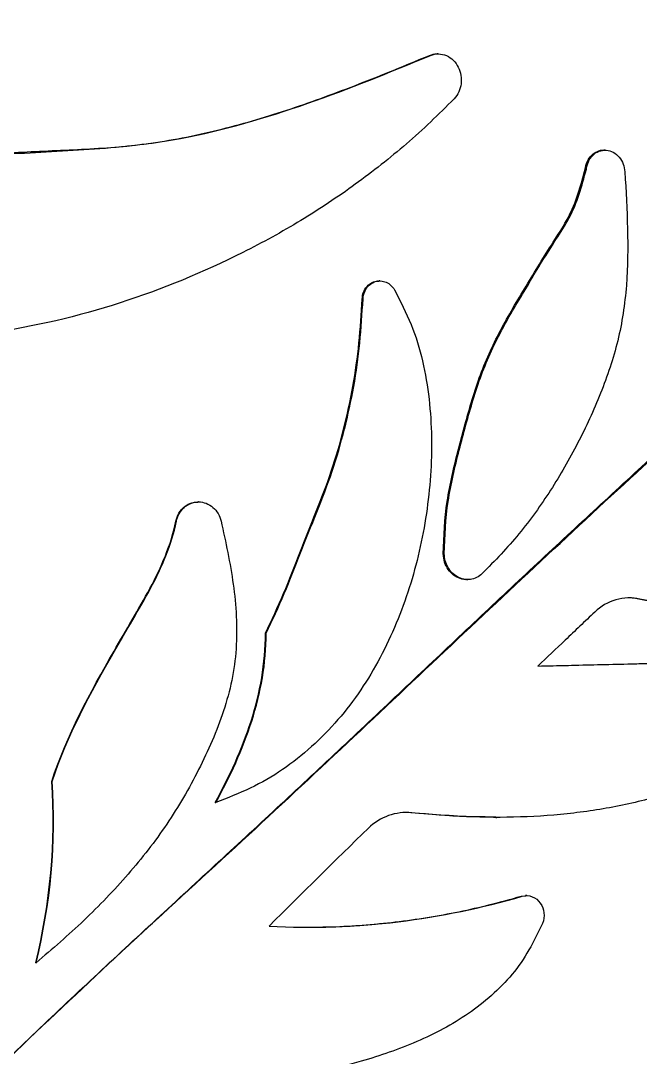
# Model space of a CAD drawing. Header units: millimetres. Extents: x 10 to 459, y 8 to 584.
# Drawn here: x 331.17 to 340.81, y 352.82 to 368.94 of the extents above; entities that cross this region are included whole.
import ezdxf

# ---------------------------------------------------------------- set-up
doc = ezdxf.new("R2010")
doc.units = ezdxf.units.MM
doc.layers.add('OUTLINE', color=7, linetype='Continuous', lineweight=25)

msp = doc.modelspace()

# ---------------------------------------------------------------- linework, layer by layer
at = {"layer": 'OUTLINE'}
for p, q in [((337.665, 368.426), (337.649, 368.426)), ((340.257, 366.929), (340.237, 366.929)), ((339.948, 366.63), (339.967, 366.63)), ((336.756, 364.894), (336.742, 364.894)), ((336.481, 364.613), (336.495, 364.613)), ((333.938, 361.458), (333.928, 361.458)), ((337.742, 360.651), (337.758, 360.651)), ((338.106, 360.25), (338.122, 360.25)), ((334.979, 359.416), (334.99, 359.416)), ((331.655, 357.112), (331.661, 357.112)), ((334.195, 356.781), (334.205, 356.781)), ((338.56, 356.552), (338.577, 356.552)), ((338.954, 355.325), (339.024, 355.332)), ((339.041, 355.334), (339.023, 355.334)), ((331.408, 354.29), (331.413, 354.29))]:
    msp.add_line(p, q, dxfattribs=at)
for points, knots in [([(325.204, 346.333), (325.431, 346.641), (325.659, 346.948), (326.128, 347.55), (326.367, 347.848), (327.094, 348.729), (327.594, 349.303), (328.62, 350.426), (329.145, 350.976), (330.214, 352.057), (330.759, 352.589), (332.403, 354.158), (333.517, 355.172), (335.715, 357.199), (336.796, 358.221), (338.931, 360.233), (339.99, 361.219), (341.566, 362.666), (342.09, 363.143), (343.124, 364.084), (343.635, 364.548), (345.15, 365.92), (346.135, 366.808), (348.048, 368.532), (348.976, 369.367), (349.871, 370.173)], [0, 0, 0, 0, 0.03125, 0.03125, 0.0625, 0.0625, 0.125, 0.125, 0.1875, 0.1875, 0.25, 0.25, 0.375, 0.375, 0.5, 0.5, 0.625, 0.625, 0.6875, 0.6875, 0.75, 0.75, 0.875, 0.875, 1, 1, 1, 1]), ([(327.701, 349.413), (327.71, 349.423), (328.012, 349.774), (328.635, 350.439), (329.565, 351.411), (330.513, 352.354), (331.471, 353.277), (332.435, 354.182), (333.403, 355.078), (334.371, 355.97), (335.334, 356.861), (336.286, 357.752), (337.227, 358.641), (338.16, 359.523), (339.091, 360.398), (340.021, 361.262), (340.947, 362.117), (341.912, 363.002), (342.914, 363.915), (343.947, 364.854), (344.966, 365.777), (345.906, 366.627), (346.769, 367.407), (347.559, 368.119), (348.333, 368.818), (349.094, 369.503), (349.586, 369.947), (349.832, 370.169)], [0, 0, 0, 0, 0.001288, 0.042666, 0.084054, 0.125434, 0.166394, 0.207362, 0.248324, 0.289476, 0.330635, 0.371787, 0.412744, 0.453707, 0.494663, 0.535845, 0.577034, 0.618215, 0.665487, 0.712783, 0.760077, 0.807346, 0.845862, 0.884403, 0.922951, 0.961488, 1, 1, 1, 1]), ([(321.946, 363.548), (322.48, 363.995), (323.019, 364.437), (323.873, 365.033), (324.166, 365.221), (324.773, 365.562), (325.091, 365.717), (326.078, 366.102), (326.761, 366.246), (328.13, 366.516), (328.817, 366.639), (329.857, 366.782), (330.204, 366.823), (330.9, 366.883), (331.25, 366.902), (331.947, 366.933), (332.295, 366.947), (332.983, 367.004), (333.324, 367.048), (334.332, 367.238), (334.989, 367.43), (336.283, 367.883), (336.919, 368.143), (337.546, 368.402)], [0, 0, 0, 0, 0.125, 0.125, 0.1875, 0.1875, 0.25, 0.25, 0.375, 0.375, 0.5, 0.5, 0.5625, 0.5625, 0.625, 0.625, 0.6875, 0.6875, 0.75, 0.75, 0.875, 0.875, 1, 1, 1, 1]), ([(327.7, 366.429), (327.852, 366.459), (328.25, 366.536), (328.897, 366.645), (329.615, 366.754), (330.311, 366.828), (330.983, 366.871), (331.654, 366.905), (332.323, 366.945), (332.955, 367.001), (333.547, 367.088), (334.098, 367.202), (334.643, 367.343), (335.179, 367.504), (335.707, 367.684), (336.275, 367.894), (336.884, 368.135), (337.315, 368.313), (337.531, 368.402)], [0, 0, 0, 0, 0.0451406, 0.1184509, 0.1917385, 0.2575182, 0.323358, 0.3892413, 0.4550944, 0.5208854, 0.5767352, 0.6326691, 0.6887113, 0.7448263, 0.8009275, 0.8568894, 0.928443, 1, 1, 1, 1]), ([(337.531, 368.402), (337.566, 368.416), (337.605, 368.431), (337.645, 368.425), (337.649, 368.424)], [0, 0, 0, 0, 0.910079, 1, 1, 1, 1]), ([(337.546, 368.402), (337.625, 368.435), (337.715, 368.433), (337.872, 368.363), (337.937, 368.297), (338.016, 368.139), (338.031, 368.046), (338.009, 367.872), (337.971, 367.789), (337.911, 367.726)], [0, 0, 0, 0, 0.25, 0.25, 0.5, 0.5, 0.75, 0.75, 1, 1, 1, 1]), ([(337.911, 367.726), (337.671, 367.486), (337.427, 367.248), (336.914, 366.806), (336.649, 366.597), (336.102, 366.199), (335.819, 366.011), (335.235, 365.657), (334.934, 365.491), (334.009, 365.026), (333.373, 364.765), (332.064, 364.342), (331.389, 364.181), (330.34, 364.036), (329.986, 364.004), (329.279, 363.963), (328.925, 363.954), (327.86, 363.943), (327.148, 363.961), (326.087, 363.918), (325.734, 363.892), (325.033, 363.798), (324.684, 363.728), (323.991, 363.539), (323.645, 363.421), (322.969, 363.159), (322.638, 363.012), (322.308, 362.864)], [0, 0, 0, 0, 0.0625, 0.0625, 0.125, 0.125, 0.1875, 0.1875, 0.25, 0.25, 0.375, 0.375, 0.5, 0.5, 0.5625, 0.5625, 0.625, 0.625, 0.75, 0.75, 0.8125, 0.8125, 0.875, 0.875, 0.9375, 0.9375, 1, 1, 1, 1]), ([(339.948, 366.63), (339.956, 366.671), (339.972, 366.752), (340.042, 366.852), (340.133, 366.911), (340.203, 366.934), (340.237, 366.928), (340.237, 366.928)], [0, 0, 0, 0, 0.261818, 0.52415, 0.770537, 0.997339, 1, 1, 1, 1]), ([(339.967, 366.63), (339.976, 366.713), (340.01, 366.79), (340.122, 366.903), (340.199, 366.933), (340.352, 366.922), (340.426, 366.881), (340.53, 366.756), (340.56, 366.673), (340.566, 366.589)], [0, 0, 0, 0, 0.25, 0.25, 0.5, 0.5, 0.75, 0.75, 1, 1, 1, 1]), ([(337.742, 360.651), (337.752, 360.925), (337.763, 361.198), (337.844, 361.735), (337.908, 362), (338.042, 362.527), (338.114, 362.789), (338.27, 363.308), (338.362, 363.562), (338.587, 364.05), (338.716, 364.285), (338.92, 364.63), (338.989, 364.744), (339.126, 364.972), (339.194, 365.086), (339.333, 365.313), (339.405, 365.425), (339.549, 365.648), (339.621, 365.76), (339.745, 365.995), (339.795, 366.118), (339.878, 366.371), (339.913, 366.5), (339.948, 366.63)], [0, 0, 0, 0, 0.125, 0.125, 0.25, 0.25, 0.375, 0.375, 0.5, 0.5, 0.625, 0.625, 0.6875, 0.6875, 0.75, 0.75, 0.8125, 0.8125, 0.875, 0.875, 0.9375, 0.9375, 1, 1, 1, 1]), ([(337.758, 360.651), (337.768, 360.925), (337.779, 361.198), (337.859, 361.735), (337.924, 362), (338.059, 362.527), (338.13, 362.789), (338.287, 363.309), (338.379, 363.563), (338.604, 364.05), (338.734, 364.285), (338.937, 364.63), (339.007, 364.744), (339.144, 364.972), (339.213, 365.087), (339.352, 365.313), (339.423, 365.425), (339.567, 365.648), (339.639, 365.76), (339.764, 365.995), (339.814, 366.118), (339.897, 366.371), (339.932, 366.5), (339.967, 366.63)], [0, 0, 0, 0, 0.125, 0.125, 0.25, 0.25, 0.375, 0.375, 0.5, 0.5, 0.625, 0.625, 0.6875, 0.6875, 0.75, 0.75, 0.8125, 0.8125, 0.875, 0.875, 0.9375, 0.9375, 1, 1, 1, 1]), ([(340.566, 366.589), (340.6, 366.001), (340.634, 365.412), (340.566, 364.532), (340.523, 364.244), (340.386, 363.686), (340.294, 363.414), (340.081, 362.879), (339.961, 362.62), (339.702, 362.118), (339.562, 361.875), (339.259, 361.405), (339.097, 361.177), (338.742, 360.745), (338.545, 360.543), (338.347, 360.342)], [0, 0, 0, 0, 0.25, 0.25, 0.375, 0.375, 0.5, 0.5, 0.625, 0.625, 0.75, 0.75, 0.875, 0.875, 1, 1, 1, 1]), ([(336.481, 364.613), (336.486, 364.649), (336.495, 364.72), (336.552, 364.812), (336.63, 364.871), (336.698, 364.897), (336.735, 364.892), (336.742, 364.892)], [0, 0, 0, 0, 0.248649, 0.497702, 0.734275, 0.950139, 1, 1, 1, 1]), ([(336.495, 364.613), (336.497, 364.674), (336.516, 364.732), (336.582, 364.829), (336.631, 364.866), (336.74, 364.901), (336.802, 364.897), (336.909, 364.85), (336.954, 364.807), (336.985, 364.755)], [0, 0, 0, 0, 0.25, 0.25, 0.5, 0.5, 0.75, 0.75, 1, 1, 1, 1]), ([(336.985, 364.755), (337.076, 364.577), (337.167, 364.399), (337.317, 364.032), (337.375, 363.843), (337.465, 363.455), (337.498, 363.255), (337.544, 362.857), (337.556, 362.659), (337.566, 362.064), (337.538, 361.669), (337.421, 360.882), (337.333, 360.496), (337.095, 359.749), (336.946, 359.384), (336.576, 358.689), (336.36, 358.366), (335.979, 357.924), (335.841, 357.784), (335.552, 357.523), (335.4, 357.402), (335.084, 357.185), (334.917, 357.09), (334.569, 356.924), (334.387, 356.852), (334.205, 356.781)], [0, 0, 0, 0, 0.0625, 0.0625, 0.125, 0.125, 0.1875, 0.1875, 0.25, 0.25, 0.375, 0.375, 0.5, 0.5, 0.625, 0.625, 0.75, 0.75, 0.8125, 0.8125, 0.875, 0.875, 0.9375, 0.9375, 1, 1, 1, 1]), ([(334.979, 359.416), (335.075, 359.621), (335.17, 359.826), (335.349, 360.242), (335.43, 360.454), (335.675, 361.089), (335.857, 361.504), (336.146, 362.363), (336.257, 362.806), (336.377, 363.479), (336.409, 363.704), (336.454, 364.157), (336.467, 364.385), (336.481, 364.613)], [0, 0, 0, 0, 0.125, 0.125, 0.25, 0.25, 0.5, 0.5, 0.75, 0.75, 0.875, 0.875, 1, 1, 1, 1]), ([(334.99, 359.416), (335.086, 359.621), (335.182, 359.826), (335.361, 360.242), (335.442, 360.454), (335.687, 361.089), (335.87, 361.504), (336.159, 362.363), (336.27, 362.805), (336.391, 363.478), (336.423, 363.704), (336.467, 364.157), (336.481, 364.385), (336.495, 364.613)], [0, 0, 0, 0, 0.125, 0.125, 0.25, 0.25, 0.5, 0.5, 0.75, 0.75, 0.875, 0.875, 1, 1, 1, 1]), ([(333.585, 361.157), (333.598, 361.201), (333.618, 361.267), (333.672, 361.34), (333.735, 361.4), (333.822, 361.449), (333.896, 361.453), (333.928, 361.455)], [0, 0, 0, 0, 0.273717, 0.411589, 0.54942, 0.802521, 1, 1, 1, 1]), ([(333.594, 361.157), (333.611, 361.239), (333.652, 361.315), (333.774, 361.425), (333.854, 361.457), (334.018, 361.458), (334.099, 361.427), (334.226, 361.317), (334.268, 361.242), (334.288, 361.16)], [0, 0, 0, 0, 0.25, 0.25, 0.5, 0.5, 0.75, 0.75, 1, 1, 1, 1]), ([(346.865, 361.365), (346.786, 361.246), (346.706, 361.127), (346.536, 360.904), (346.443, 360.801), (346.144, 360.523), (345.915, 360.37), (345.442, 360.121), (345.194, 360.026), (344.68, 359.873), (344.415, 359.814), (343.614, 359.684), (343.066, 359.66), (342.225, 359.711), (341.94, 359.741), (341.372, 359.826), (341.087, 359.886), (340.801, 359.947)], [0, 0, 0, 0, 0.0625, 0.0625, 0.125, 0.125, 0.25, 0.25, 0.375, 0.375, 0.5, 0.5, 0.75, 0.75, 0.875, 0.875, 1, 1, 1, 1]), ([(334.288, 361.16), (334.36, 360.833), (334.432, 360.506), (334.5, 360.011), (334.516, 359.845), (334.533, 359.511), (334.533, 359.342), (334.5, 358.841), (334.429, 358.519), (334.222, 357.894), (334.088, 357.588), (333.791, 357), (333.626, 356.717), (333.261, 356.175), (333.059, 355.916), (332.625, 355.417), (332.395, 355.178), (331.917, 354.722), (331.666, 354.506), (331.413, 354.29)], [0, 0, 0, 0, 0.125, 0.125, 0.1875, 0.1875, 0.25, 0.25, 0.375, 0.375, 0.5, 0.5, 0.625, 0.625, 0.75, 0.75, 0.875, 0.875, 1, 1, 1, 1]), ([(331.655, 357.112), (331.893, 357.826), (332.251, 358.49), (332.718, 359.301), (332.813, 359.463), (333.001, 359.786), (333.095, 359.948), (333.359, 360.443), (333.511, 360.788), (333.585, 361.157)], [0, 0, 0, 0, 0.5, 0.5, 0.625, 0.625, 0.75, 0.75, 1, 1, 1, 1]), ([(331.661, 357.112), (331.899, 357.826), (332.258, 358.49), (332.726, 359.301), (332.821, 359.463), (333.009, 359.786), (333.104, 359.948), (333.368, 360.443), (333.52, 360.788), (333.594, 361.157)], [0, 0, 0, 0, 0.5, 0.5, 0.625, 0.625, 0.75, 0.75, 1, 1, 1, 1]), ([(338.124, 360.251), (338.121, 360.251), (338.083, 360.242), (338.003, 360.262), (337.899, 360.314), (337.815, 360.405), (337.756, 360.52), (337.747, 360.607), (337.742, 360.651)], [0, 0, 0, 0, 0.0106845, 0.2017942, 0.3896573, 0.5839243, 0.7893305, 1, 1, 1, 1]), ([(338.347, 360.342), (338.296, 360.293), (338.232, 360.262), (338.096, 360.243), (338.024, 360.258), (337.901, 360.326), (337.849, 360.38), (337.779, 360.506), (337.759, 360.578), (337.758, 360.651)], [0, 0, 0, 0, 0.25, 0.25, 0.5, 0.5, 0.75, 0.75, 1, 1, 1, 1]), ([(340.801, 359.947), (340.676, 359.975), (340.547, 359.97), (340.305, 359.9), (340.192, 359.834), (340.097, 359.744)], [0, 0, 0, 0, 0.5, 0.5, 1, 1, 1, 1]), ([(340.781, 359.947), (340.749, 359.953), (340.694, 359.964), (340.638, 359.964), (340.615, 359.964)], [0, 0, 0, 0, 0.586516, 1, 1, 1, 1]), ([(342.963, 359.684), (342.84, 359.684), (342.539, 359.685), (342.094, 359.721), (341.632, 359.782), (341.208, 359.858), (340.923, 359.917), (340.781, 359.947)], [0, 0, 0, 0, 0.172517, 0.418495, 0.612257, 0.806139, 1, 1, 1, 1]), ([(340.097, 359.744), (340.021, 359.672), (339.944, 359.599), (339.868, 359.526), (339.791, 359.454), (339.714, 359.381), (339.638, 359.308), (339.496, 359.174), (339.355, 359.039), (339.213, 358.905)], [0, 0, 0, 0, 0.000334697, 0.000334697, 0.000334697, 0.000669394, 0.000669394, 0.000669394, 0.001286129, 0.001286129, 0.001286129, 0.001286129]), ([(334.195, 356.781), (334.417, 357.187), (334.614, 357.607), (334.824, 358.269), (334.881, 358.495), (334.958, 358.951), (334.978, 359.182), (334.979, 359.416)], [0, 0, 0, 0, 0.5, 0.5, 0.75, 0.75, 1, 1, 1, 1]), ([(334.205, 356.781), (334.427, 357.186), (334.625, 357.607), (334.835, 358.269), (334.892, 358.495), (334.969, 358.951), (334.989, 359.182), (334.99, 359.416)], [0, 0, 0, 0, 0.5, 0.5, 0.75, 0.75, 1, 1, 1, 1]), ([(339.213, 358.905), (339.524, 358.912), (340.15, 358.927), (341.079, 358.949), (342.003, 358.971), (342.608, 358.985), (342.911, 358.993)], [0, 0, 0, 0, 0.245767, 0.496598, 0.748174, 1, 1, 1, 1]), ([(343.168, 358.54), (343.032, 358.294), (342.894, 358.048), (342.626, 357.736), (342.526, 357.64), (342.314, 357.466), (342.203, 357.389), (341.859, 357.176), (341.612, 357.061), (341.103, 356.878), (340.842, 356.809), (340.312, 356.695), (340.043, 356.651), (339.497, 356.587), (339.22, 356.567), (338.663, 356.549), (338.383, 356.55), (337.821, 356.573), (337.539, 356.598), (337.255, 356.624)], [0, 0, 0, 0, 0.125, 0.125, 0.1875, 0.1875, 0.25, 0.25, 0.375, 0.375, 0.5, 0.5, 0.625, 0.625, 0.75, 0.75, 0.875, 0.875, 1, 1, 1, 1]), ([(337.255, 356.624), (337.131, 356.636), (337.007, 356.62), (336.776, 356.537), (336.67, 356.47), (336.579, 356.383)], [0, 0, 0, 0, 0.5, 0.5, 1, 1, 1, 1]), ([(338.56, 356.557), (338.472, 356.557), (338.209, 356.557), (337.769, 356.58), (337.416, 356.609), (337.24, 356.624)], [0, 0, 0, 0, 0.203057, 0.601703, 1, 1, 1, 1]), ([(335.035, 354.861), (335.712, 354.823), (336.381, 354.848), (337.701, 355.009), (338.346, 355.144), (338.971, 355.325)], [0, 0, 0, 0, 0.5, 0.5, 1, 1, 1, 1]), ([(335.637, 354.846), (335.762, 354.846), (336.053, 354.847), (336.507, 354.874), (337.002, 354.922), (337.495, 354.992), (337.987, 355.082), (338.475, 355.192), (338.794, 355.281), (338.954, 355.325)], [0, 0, 0, 0, 0.109968, 0.255586, 0.401208, 0.550232, 0.699535, 0.849641, 1, 1, 1, 1]), ([(338.971, 355.325), (339.022, 355.34), (339.076, 355.337), (339.175, 355.299), (339.219, 355.263), (339.315, 355.129), (339.328, 355.004), (339.287, 354.902)], [0, 0, 0, 0, 0.25, 0.25, 0.5, 0.5, 1, 1, 1, 1]), ([(339.287, 354.902), (339.218, 354.762), (339.15, 354.623), (338.997, 354.356), (338.911, 354.23), (338.716, 353.995), (338.608, 353.885), (338.378, 353.681), (338.258, 353.587), (337.883, 353.328), (337.61, 353.186), (337.049, 352.944), (336.762, 352.845), (335.882, 352.589), (335.271, 352.479), (334.035, 352.321), (333.41, 352.273), (332.781, 352.223)], [0, 0, 0, 0, 0.0625, 0.0625, 0.125, 0.125, 0.1875, 0.1875, 0.25, 0.25, 0.375, 0.375, 0.5, 0.5, 0.75, 0.75, 1, 1, 1, 1])]:
    msp.add_open_spline(points, degree=3, knots=knots, dxfattribs=at)
for points in [[(339.213, 358.905), (340.487, 358.934), (341.731, 358.963), (342.934, 358.993)], [(331.408, 354.29), (331.63, 355.212), (331.726, 356.164), (331.655, 357.112)], [(331.413, 354.29), (331.636, 355.212), (331.733, 356.164), (331.661, 357.112)], [(336.579, 356.383), (336.063, 355.881), (335.548, 355.374), (335.035, 354.861)]]:
    msp.add_open_spline(points, degree=3, dxfattribs=at)

doc.saveas('drawing.dxf')
